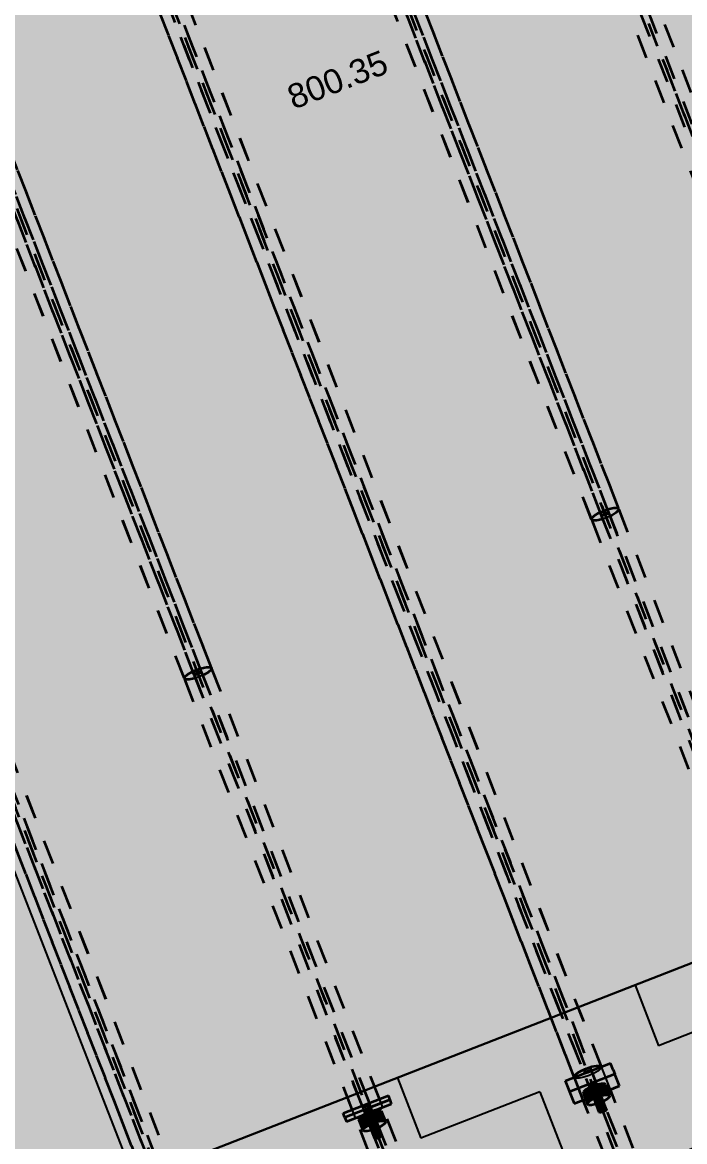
# Model space of a CAD drawing. Header units: metres. Extents: x 2688466 to 2688595, y 1221626 to 1221756.
# Drawn here: x 2688512.794 to 2688515.52, y 1221714.009 to 1221718.615 of the extents above; entities that cross this region are included whole.
import ezdxf

# ---------------------------------------------------------------- set-up
doc = ezdxf.new("R2010")
doc.units = ezdxf.units.M
doc.linetypes.add('AUSGEZOGEN', pattern=[0])
doc.linetypes.add('VERDECKT2_S2', pattern=[0.15, 0.1, -0.05])
for name, color, linetype, lineweight in [('Beton Ansicht', 7, 'AUSGEZOGEN', 35), ('Schnittbeschriftung', 7, 'AUSGEZOGEN', 50), ('Standard', 7, 'AUSGEZOGEN', 13)]:
    doc.layers.add(name, color=color, linetype=linetype, lineweight=lineweight)
doc.styles.add('ARIAL', font='arial.ttf')

msp = doc.modelspace()

# ---------------------------------------------------------------- hatches: boundary and pattern name
at = {"layer": 'Beton Ansicht', "linetype": 'AUSGEZOGEN', "lineweight": 35, "transparency": 33554687}
for points in [[(2688515.1788, 1221716.5871), (2688515.1782, 1221716.5852), (2688515.8689, 1221714.8118), (2688515.8701, 1221714.8122)], [(2688515.1815, 1221716.5896), (2688515.1788, 1221716.5871), (2688515.8701, 1221714.8122), (2688515.8733, 1221714.8135)], [(2688515.1861, 1221716.5924), (2688515.1815, 1221716.5896), (2688515.8733, 1221714.8135), (2688515.8781, 1221714.8153)], [(2688515.1917, 1221716.5949), (2688515.1861, 1221716.5924), (2688515.8781, 1221714.8153), (2688515.8838, 1221714.8176)], [(2688515.1975, 1221716.5968), (2688515.1917, 1221716.5949), (2688515.8838, 1221714.8176), (2688515.8895, 1221714.8198)], [(2688515.2026, 1221716.5979), (2688515.1975, 1221716.5968), (2688515.8895, 1221714.8198), (2688515.8944, 1221714.8217)], [(2688515.2064, 1221716.5979), (2688515.2026, 1221716.5979), (2688515.8944, 1221714.8217), (2688515.8976, 1221714.8229)], [(2688515.2081, 1221716.5968), (2688515.2064, 1221716.5979), (2688515.8976, 1221714.8229), (2688515.8988, 1221714.8234)], [(2688513.5021, 1221715.9325), (2688513.5015, 1221715.9306), (2688514.1922, 1221714.1571), (2688514.1933, 1221714.1576)], [(2688513.5048, 1221715.935), (2688513.5021, 1221715.9325), (2688514.1933, 1221714.1576), (2688514.1966, 1221714.1588)], [(2688513.5093, 1221715.9377), (2688513.5048, 1221715.935), (2688514.1966, 1221714.1588), (2688514.2014, 1221714.1607)], [(2688513.5149, 1221715.9402), (2688513.5093, 1221715.9377), (2688514.2014, 1221714.1607), (2688514.2071, 1221714.1629)], [(2688513.5207, 1221715.9422), (2688513.5149, 1221715.9402), (2688514.2071, 1221714.1629), (2688514.2128, 1221714.1651)], [(2688513.5259, 1221715.9432), (2688513.5207, 1221715.9422), (2688514.2128, 1221714.1651), (2688514.2176, 1221714.167)], [(2688513.5296, 1221715.9432), (2688513.5259, 1221715.9432), (2688514.2176, 1221714.167), (2688514.2209, 1221714.1683)], [(2688513.5313, 1221715.9422), (2688513.5296, 1221715.9432), (2688514.2209, 1221714.1683), (2688514.222, 1221714.1687)], [(2688514.2035, 1221714.1314), (2688514.2026, 1221714.1304), (2688514.2052, 1221714.1237), (2688514.2063, 1221714.1242)], [(2688514.2066, 1221714.1331), (2688514.2035, 1221714.1314), (2688514.2063, 1221714.1242), (2688514.2095, 1221714.1256)], [(2688514.2113, 1221714.1352), (2688514.2066, 1221714.1331), (2688514.2095, 1221714.1256), (2688514.2142, 1221714.1278)], [(2688514.217, 1221714.1376), (2688514.2113, 1221714.1352), (2688514.2142, 1221714.1278), (2688514.2198, 1221714.1303)], [(2688514.2227, 1221714.1397), (2688514.217, 1221714.1376), (2688514.2198, 1221714.1303), (2688514.2256, 1221714.1322)], [(2688514.2277, 1221714.1413), (2688514.2227, 1221714.1397), (2688514.2256, 1221714.1322), (2688514.2306, 1221714.1339)], [(2688514.2311, 1221714.1421), (2688514.2277, 1221714.1413), (2688514.2306, 1221714.1339), (2688514.2339, 1221714.1349)], [(2688514.2324, 1221714.142), (2688514.2311, 1221714.1421), (2688514.2339, 1221714.1349), (2688514.235, 1221714.1353)], [(2688514.2447, 1221714.0224), (2688514.2452, 1221714.0243), (2688514.2277, 1221714.0693), (2688514.2271, 1221714.0674)], [(2688514.2452, 1221714.0243), (2688514.248, 1221714.0268), (2688514.2304, 1221714.0719), (2688514.2277, 1221714.0693)], [(2688514.248, 1221714.0268), (2688514.2525, 1221714.0296), (2688514.2349, 1221714.0746), (2688514.2304, 1221714.0719)], [(2688514.2525, 1221714.0296), (2688514.2581, 1221714.0321), (2688514.2405, 1221714.0771), (2688514.2349, 1221714.0746)], [(2688514.2581, 1221714.0321), (2688514.2639, 1221714.034), (2688514.2464, 1221714.079), (2688514.2405, 1221714.0771)], [(2688514.2639, 1221714.034), (2688514.269, 1221714.0351), (2688514.2515, 1221714.0801), (2688514.2464, 1221714.079)], [(2688514.269, 1221714.0351), (2688514.2728, 1221714.0351), (2688514.2552, 1221714.0801), (2688514.2515, 1221714.0801)], [(2688514.2728, 1221714.0351), (2688514.2745, 1221714.034), (2688514.2569, 1221714.079), (2688514.2552, 1221714.0801)]]:
    msp.add_hatch(color=5, dxfattribs=at).paths.add_polyline_path(points)
at = {"layer": 'Beton Ansicht', "linetype": 'AUSGEZOGEN', "lineweight": 13, "true_color": 0xd2d2a5, "transparency": 33554687}
for points in [[(2688515.2254, 1221714.3043), (2688515.2145, 1221714.3322), (2688515.0281, 1221714.2596), (2688515.039, 1221714.2317)], [(2688515.039, 1221714.2317), (2688515.046, 1221714.2137), (2688515.2324, 1221714.2863), (2688515.2254, 1221714.3043)], [(2688515.046, 1221714.2137), (2688515.0648, 1221714.1655), (2688515.1114, 1221714.1836), (2688515.102, 1221714.2078), (2688515.1037, 1221714.2138), (2688515.1123, 1221714.2216), (2688515.1264, 1221714.2301), (2688515.1439, 1221714.238), (2688515.1621, 1221714.244), (2688515.1782, 1221714.2473), (2688515.1898, 1221714.2473), (2688515.1952, 1221714.2441), (2688515.2046, 1221714.2199), (2688515.2512, 1221714.2381), (2688515.2324, 1221714.2863)]]:
    msp.add_hatch(color=9, dxfattribs=at).paths.add_polyline_path(points)
at = {"layer": 'Beton Ansicht', "linetype": 'AUSGEZOGEN', "lineweight": 13, "transparency": 33554687}
for points in [[(2688515.107, 1221714.292), (2688515.1064, 1221714.2901), (2688515.1076, 1221714.2905)], [(2688515.1097, 1221714.2945), (2688515.107, 1221714.292), (2688515.1076, 1221714.2905), (2688515.1108, 1221714.2918)], [(2688515.1142, 1221714.2972), (2688515.1097, 1221714.2945), (2688515.1108, 1221714.2918), (2688515.1156, 1221714.2937)], [(2688515.1198, 1221714.2997), (2688515.1142, 1221714.2972), (2688515.1156, 1221714.2937), (2688515.1213, 1221714.2959)], [(2688515.1256, 1221714.3017), (2688515.1198, 1221714.2997), (2688515.1213, 1221714.2959), (2688515.127, 1221714.2981)], [(2688515.1308, 1221714.3027), (2688515.1256, 1221714.3017), (2688515.127, 1221714.2981), (2688515.1319, 1221714.3)], [(2688515.1345, 1221714.3027), (2688515.1308, 1221714.3027), (2688515.1319, 1221714.3), (2688515.1351, 1221714.3012)], [(2688515.1362, 1221714.3017), (2688515.1345, 1221714.3027), (2688515.1351, 1221714.3012)], [(2688515.1213, 1221714.1688), (2688515.1298, 1221714.1766), (2688515.1123, 1221714.2216), (2688515.1037, 1221714.2138)], [(2688515.1298, 1221714.1766), (2688515.1439, 1221714.1851), (2688515.1264, 1221714.2301), (2688515.1123, 1221714.2216)], [(2688515.1439, 1221714.1851), (2688515.1614, 1221714.193), (2688515.1439, 1221714.238), (2688515.1264, 1221714.2301)], [(2688515.1614, 1221714.193), (2688515.1796, 1221714.199), (2688515.1621, 1221714.244), (2688515.1439, 1221714.238)], [(2688515.1796, 1221714.199), (2688515.1957, 1221714.2023), (2688515.1782, 1221714.2473), (2688515.1621, 1221714.244)], [(2688515.1957, 1221714.2023), (2688515.2074, 1221714.2023), (2688515.1898, 1221714.2473), (2688515.1782, 1221714.2473)], [(2688515.2074, 1221714.2023), (2688515.2127, 1221714.1991), (2688515.1952, 1221714.2441), (2688515.1898, 1221714.2473)], [(2688515.1195, 1221714.1628), (2688515.1213, 1221714.1688), (2688515.1037, 1221714.2138), (2688515.102, 1221714.2078)], [(2688515.1883, 1221714.1767), (2688515.2024, 1221714.1852), (2688515.2109, 1221714.1931), (2688515.2127, 1221714.1991), (2688515.2074, 1221714.2023), (2688515.1957, 1221714.2023), (2688515.1796, 1221714.199), (2688515.1614, 1221714.193), (2688515.1439, 1221714.1851), (2688515.1298, 1221714.1766), (2688515.1213, 1221714.1688), (2688515.1195, 1221714.1628), (2688515.1249, 1221714.1595), (2688515.1365, 1221714.1596), (2688515.1526, 1221714.1628), (2688515.1556, 1221714.1638), (2688515.1512, 1221714.1751), (2688515.1518, 1221714.177), (2688515.1545, 1221714.1795), (2688515.159, 1221714.1823), (2688515.1646, 1221714.1848), (2688515.1704, 1221714.1867), (2688515.1756, 1221714.1877), (2688515.1793, 1221714.1877), (2688515.181, 1221714.1867), (2688515.1854, 1221714.1754)], [(2688515.1687, 1221714.1301), (2688515.1693, 1221714.132), (2688515.1518, 1221714.177), (2688515.1512, 1221714.1751)], [(2688515.1693, 1221714.132), (2688515.172, 1221714.1345), (2688515.1545, 1221714.1795), (2688515.1518, 1221714.177)], [(2688515.172, 1221714.1345), (2688515.1765, 1221714.1372), (2688515.159, 1221714.1823), (2688515.1545, 1221714.1795)], [(2688515.1765, 1221714.1372), (2688515.1821, 1221714.1398), (2688515.1646, 1221714.1848), (2688515.159, 1221714.1823)], [(2688515.1821, 1221714.1398), (2688515.188, 1221714.1417), (2688515.1704, 1221714.1867), (2688515.1646, 1221714.1848)], [(2688515.188, 1221714.1417), (2688515.1931, 1221714.1427), (2688515.1756, 1221714.1877), (2688515.1704, 1221714.1867)], [(2688515.1931, 1221714.1427), (2688515.1968, 1221714.1427), (2688515.1793, 1221714.1877), (2688515.1756, 1221714.1877)], [(2688515.1968, 1221714.1427), (2688515.1985, 1221714.1417), (2688515.181, 1221714.1867), (2688515.1793, 1221714.1877)], [(2688514.2199, 1221714.0774), (2688514.2373, 1221714.0853), (2688514.2198, 1221714.1303), (2688514.2023, 1221714.1224)], [(2688514.2373, 1221714.0853), (2688514.2555, 1221714.0913), (2688514.238, 1221714.1363), (2688514.2198, 1221714.1303)], [(2688514.2555, 1221714.0913), (2688514.2717, 1221714.0946), (2688514.2541, 1221714.1396), (2688514.238, 1221714.1363)], [(2688514.2717, 1221714.0946), (2688514.2833, 1221714.0946), (2688514.2658, 1221714.1396), (2688514.2541, 1221714.1396)], [(2688514.2833, 1221714.0946), (2688514.2886, 1221714.0914), (2688514.2711, 1221714.1364), (2688514.2658, 1221714.1396)], [(2688515.1952, 1221714.1373), (2688515.198, 1221714.1398), (2688515.1985, 1221714.1417), (2688515.1968, 1221714.1427), (2688515.1931, 1221714.1427), (2688515.188, 1221714.1417), (2688515.1821, 1221714.1398), (2688515.1765, 1221714.1372), (2688515.172, 1221714.1345), (2688515.1693, 1221714.132), (2688515.1687, 1221714.1301), (2688515.1704, 1221714.1291), (2688515.1742, 1221714.1291), (2688515.1793, 1221714.1301), (2688515.1851, 1221714.132), (2688515.1907, 1221714.1346)], [(2688514.1954, 1221714.0551), (2688514.1972, 1221714.0611), (2688514.1797, 1221714.1061), (2688514.1779, 1221714.1001)], [(2688514.1972, 1221714.0611), (2688514.2058, 1221714.0689), (2688514.1882, 1221714.1139), (2688514.1797, 1221714.1061)], [(2688514.2058, 1221714.0689), (2688514.2199, 1221714.0774), (2688514.2023, 1221714.1224), (2688514.1882, 1221714.1139)], [(2688514.2642, 1221714.069), (2688514.2783, 1221714.0775), (2688514.2869, 1221714.0854), (2688514.2886, 1221714.0914), (2688514.2833, 1221714.0946), (2688514.2717, 1221714.0946), (2688514.2555, 1221714.0913), (2688514.2373, 1221714.0853), (2688514.2199, 1221714.0774), (2688514.2058, 1221714.0689), (2688514.1972, 1221714.0611), (2688514.1954, 1221714.0551), (2688514.2008, 1221714.0518), (2688514.2124, 1221714.0519), (2688514.2285, 1221714.0551), (2688514.2315, 1221714.0561), (2688514.2271, 1221714.0674), (2688514.2277, 1221714.0693), (2688514.2304, 1221714.0719), (2688514.2349, 1221714.0746), (2688514.2405, 1221714.0771), (2688514.2464, 1221714.079), (2688514.2515, 1221714.0801), (2688514.2552, 1221714.0801), (2688514.2569, 1221714.079), (2688514.2613, 1221714.0677)], [(2688514.2712, 1221714.0296), (2688514.2739, 1221714.0321), (2688514.2745, 1221714.034), (2688514.2728, 1221714.0351), (2688514.269, 1221714.0351), (2688514.2639, 1221714.034), (2688514.2581, 1221714.0321), (2688514.2525, 1221714.0296), (2688514.248, 1221714.0268), (2688514.2452, 1221714.0243), (2688514.2447, 1221714.0224), (2688514.2464, 1221714.0214), (2688514.2501, 1221714.0214), (2688514.2552, 1221714.0224), (2688514.2611, 1221714.0244), (2688514.2667, 1221714.0269)]]:
    msp.add_hatch(color=5, dxfattribs=at).paths.add_polyline_path(points)
at = {"layer": 'Beton Ansicht', "linetype": 'AUSGEZOGEN', "lineweight": 13, "true_color": 0xb20000, "transparency": 33554687}
for points in [[(2688514.3075, 1221714.1806), (2688514.3003, 1221714.1992), (2688514.1139, 1221714.1266), (2688514.1212, 1221714.1081)], [(2688514.3138, 1221714.1644), (2688514.3075, 1221714.1806), (2688514.1212, 1221714.1081), (2688514.1275, 1221714.0918), (2688514.1955, 1221714.1183), (2688514.2023, 1221714.1224), (2688514.2052, 1221714.1237), (2688514.2026, 1221714.1304), (2688514.2035, 1221714.1314), (2688514.2066, 1221714.1331), (2688514.2113, 1221714.1352), (2688514.217, 1221714.1376), (2688514.2227, 1221714.1397), (2688514.2277, 1221714.1413), (2688514.2311, 1221714.1421), (2688514.2324, 1221714.142), (2688514.235, 1221714.1353), (2688514.238, 1221714.1363), (2688514.2458, 1221714.1379)]]:
    msp.add_hatch(color=14, dxfattribs=at).paths.add_polyline_path(points)
at = {"layer": 'Standard', "linetype": 'AUSGEZOGEN', "lineweight": 13, "transparency": 33554559}
h = msp.add_hatch(color=7, dxfattribs=at)
h.set_gradient(color1=(199, 199, 199), color2=(199, 199, 199), one_color=1)
h.paths.add_polyline_path([(2688524.0481, 1221722.5136), (2688523.0204, 1221725.1523), (2688510.7203, 1221720.3619), (2688513.256, 1221713.851), (2688516.9486, 1221715.2891), (2688517.1695, 1221714.7219), (2688524.6588, 1221717.6386), (2688522.9298, 1221722.0782)], flags=0)
h = msp.add_hatch(color=7, dxfattribs=at)
h.set_gradient(color1=(199, 199, 199), color2=(199, 199, 199), one_color=1)
h.paths.add_polyline_path([(2688509.5044, 1221713.5639), (2688510.1008, 1221713.7961), (2688509.9218, 1221714.2559), (2688512.0836, 1221715.0978), (2688512.6582, 1221713.6225), (2688513.2546, 1221713.8547), (2688510.7203, 1221720.3619), (2688507.3657, 1221719.0555)], flags=0)
h = msp.add_hatch(color=7, dxfattribs=at)
h.set_gradient(color1=(140, 255, 140), color2=(140, 255, 140), one_color=1)
h.paths.add_polyline_path([(2688513.256, 1221713.851), (2688513.2546, 1221713.8547), (2688512.6582, 1221713.6225), (2688512.6691, 1221713.5945), (2688511.0167, 1221712.951), (2688510.626, 1221712.0619), (2688516.5431, 1221714.3663), (2688516.9486, 1221715.2891)], flags=0)
at = {"layer": 'Standard', "linetype": 'AUSGEZOGEN', "lineweight": 25, "transparency": 33554687}
h = msp.add_hatch(dxfattribs=at)
h.set_pattern_fill('MUSTER', scale=0.525, angle=201.28, style=0, pattern_type=2)
h.set_pattern_definition([(201.28, (2688527.44666, 1221729.7955), (-0.298668, -0.679741), [0.525, -0.525]), (291.28, (2688527.44666, 1221729.7955), (0.679741, -0.298668), [0.525, -0.525])])
h.paths.add_polyline_path([(2688510.626, 1221712.0619), (2688516.5431, 1221714.3663), (2688516.9486, 1221715.2891), (2688513.256, 1221713.851), (2688513.2546, 1221713.8547), (2688512.6582, 1221713.6225), (2688512.6691, 1221713.5945), (2688511.0167, 1221712.951)], flags=0)

# ---------------------------------------------------------------- linework, layer by layer
at = {"layer": 'Beton Ansicht', "linetype": 'VERDECKT2_S2', "lineweight": 35, "transparency": 33554687}
for p, q in [((2688516.8279, 1221714.8297), (2688513.9788, 1221722.1453)), ((2688516.8604, 1221714.7905), (2688513.9881, 1221722.1656)), ((2688516.8578, 1221714.8414), (2688514.0087, 1221722.1569)), ((2688516.854, 1221714.9723), (2688514.0497, 1221722.1729)), ((2688516.7422, 1221714.9287), (2688513.9378, 1221722.1293)), ((2688515.9363, 1221714.6829), (2688513.0843, 1221722.0059)), ((2688515.2491, 1221716.6128), (2688513.1458, 1221722.0132)), ((2688515.1372, 1221716.5692), (2688513.034, 1221721.9697)), ((2688515.1782, 1221716.5852), (2688513.075, 1221721.9857)), ((2688515.2081, 1221716.5968), (2688513.1048, 1221721.9973)), ((2688515.1836, 1221714.1359), (2688512.3114, 1221721.5109)), ((2688515.181, 1221714.1867), (2688512.3319, 1221721.5023)), ((2688515.1772, 1221714.3177), (2688512.3729, 1221721.5183)), ((2688515.0654, 1221714.2741), (2688512.2611, 1221721.4747)), ((2688515.1512, 1221714.1751), (2688512.3021, 1221721.4907)), ((2688513.5723, 1221715.9582), (2688511.4691, 1221721.3586)), ((2688513.4605, 1221715.9146), (2688511.3573, 1221721.3151)), ((2688513.5015, 1221715.9306), (2688511.3983, 1221721.331)), ((2688514.2596, 1221714.0282), (2688511.4075, 1221721.3513)), ((2688513.5313, 1221715.9422), (2688511.4281, 1221721.3426)), ((2688513.5069, 1221713.4813), (2688510.6346, 1221720.8563)), ((2688513.5005, 1221713.663), (2688510.6962, 1221720.8636)), ((2688513.3887, 1221713.6195), (2688510.5844, 1221720.8201)), ((2688513.4297, 1221713.6354), (2688510.6254, 1221720.836)), ((2688513.5043, 1221713.5321), (2688510.6552, 1221720.8476)), ((2688516.0875, 1221714.2956), (2688513.7467, 1221720.306)), ((2688516.0103, 1221714.4497), (2688513.907, 1221719.8502)), ((2688516.0401, 1221714.4613), (2688513.9368, 1221719.8618)), ((2688515.94, 1221714.8394), (2688513.9778, 1221719.8777)), ((2688515.3146, 1221713.8006), (2688512.9737, 1221719.811)), ((2688515.1377, 1221716.569), (2688513.866, 1221719.8342)), ((2688514.4107, 1221713.6409), (2688512.0699, 1221719.6514)), ((2688515.1775, 1221714.3178), (2688513.2049, 1221719.3828)), ((2688515.1023, 1221714.1801), (2688513.0931, 1221719.3392)), ((2688515.2373, 1221713.9547), (2688513.1341, 1221719.3552)), ((2688515.3119, 1221713.8514), (2688513.1639, 1221719.3668)), ((2688514.3335, 1221713.7951), (2688512.2303, 1221719.1955)), ((2688514.3633, 1221713.8067), (2688512.2601, 1221719.2071)), ((2688514.2633, 1221714.1848), (2688512.3011, 1221719.2231)), ((2688513.6378, 1221713.1459), (2688511.297, 1221719.1564)), ((2688513.4609, 1221715.9144), (2688512.1893, 1221719.1796)), ((2688513.6054, 1221713.1851), (2688511.4574, 1221718.7005)), ((2688513.6352, 1221713.1967), (2688511.4872, 1221718.7121)), ((2688513.5008, 1221713.6631), (2688511.5282, 1221718.7281)), ((2688513.4256, 1221713.5255), (2688511.4164, 1221718.6846)), ((2688517.7715, 1221712.4518), (2688515.4307, 1221718.4622)), ((2688515.8282, 1221714.7959), (2688515.1377, 1221716.569)), ((2688515.8689, 1221714.8118), (2688515.1782, 1221716.5852)), ((2688515.8988, 1221714.8234), (2688515.2081, 1221716.5968)), ((2688514.1922, 1221714.1571), (2688513.5015, 1221715.9306)), ((2688514.222, 1221714.1687), (2688513.5313, 1221715.9422)), ((2688514.1515, 1221714.1413), (2688513.4609, 1221715.9144)), ((2688515.3082, 1221713.9823), (2688515.2142, 1221714.2237)), ((2688515.1963, 1221713.9388), (2688515.1023, 1221714.1801)), ((2688514.4043, 1221713.8227), (2688514.2769, 1221714.15)), ((2688515.3589, 1221713.6859), (2688515.1836, 1221714.1359)), ((2688514.2925, 1221713.7791), (2688514.165, 1221714.1064)), ((2688514.4348, 1221713.5782), (2688514.2596, 1221714.0282))]:
    msp.add_line(p, q, dxfattribs=at)
at = {"layer": 'Beton Ansicht', "linetype": 'AUSGEZOGEN', "lineweight": 35, "transparency": 33554687}
for p, q in [((2688515.2093, 1221716.6127), (2688515.2287, 1221716.6167)), ((2688515.2287, 1221716.6167), (2688515.2427, 1221716.6167)), ((2688515.2427, 1221716.6167), (2688515.2491, 1221716.6128)), ((2688515.1372, 1221716.5692), (2688515.1393, 1221716.5764)), ((2688515.1437, 1221716.5654), (2688515.1372, 1221716.5692)), ((2688515.1393, 1221716.5764), (2688515.1496, 1221716.5859)), ((2688515.1496, 1221716.5859), (2688515.1666, 1221716.5961)), ((2688515.177, 1221716.5693), (2688515.1576, 1221716.5654)), ((2688515.1666, 1221716.5961), (2688515.1875, 1221716.6055)), ((2688515.1836, 1221716.5715), (2688515.177, 1221716.5693)), ((2688515.1782, 1221716.5852), (2688515.1788, 1221716.5871)), ((2688515.1788, 1221716.5871), (2688515.1815, 1221716.5896)), ((2688515.1815, 1221716.5896), (2688515.1861, 1221716.5924)), ((2688515.1861, 1221716.5924), (2688515.1917, 1221716.5949)), ((2688515.1875, 1221716.6055), (2688515.2093, 1221716.6127)), ((2688515.1917, 1221716.5949), (2688515.1975, 1221716.5968)), ((2688515.1975, 1221716.5968), (2688515.2026, 1221716.5979)), ((2688515.2026, 1221716.5979), (2688515.2064, 1221716.5979)), ((2688515.2064, 1221716.5979), (2688515.2081, 1221716.5968)), ((2688515.2198, 1221716.586), (2688515.2134, 1221716.5831)), ((2688515.2367, 1221716.5962), (2688515.2198, 1221716.586)), ((2688515.247, 1221716.6056), (2688515.2367, 1221716.5962)), ((2688515.2491, 1221716.6128), (2688515.247, 1221716.6056)), ((2688515.1576, 1221716.5654), (2688515.1437, 1221716.5654)), ((2688513.4626, 1221715.9218), (2688513.4729, 1221715.9312)), ((2688513.4729, 1221715.9312), (2688513.4898, 1221715.9414)), ((2688513.4898, 1221715.9414), (2688513.5108, 1221715.9509)), ((2688513.5015, 1221715.9306), (2688513.5021, 1221715.9325)), ((2688513.5021, 1221715.9325), (2688513.5048, 1221715.935)), ((2688513.5048, 1221715.935), (2688513.5093, 1221715.9377)), ((2688513.5093, 1221715.9377), (2688513.5149, 1221715.9402)), ((2688513.5108, 1221715.9509), (2688513.5326, 1221715.9581)), ((2688513.5149, 1221715.9402), (2688513.5207, 1221715.9422)), ((2688513.5207, 1221715.9422), (2688513.5259, 1221715.9432)), ((2688513.5259, 1221715.9432), (2688513.5296, 1221715.9432)), ((2688513.5296, 1221715.9432), (2688513.5313, 1221715.9422)), ((2688513.5326, 1221715.9581), (2688513.552, 1221715.962)), ((2688513.543, 1221715.9313), (2688513.5367, 1221715.9285)), ((2688513.5599, 1221715.9415), (2688513.543, 1221715.9313)), ((2688513.552, 1221715.962), (2688513.5659, 1221715.962)), ((2688513.5702, 1221715.951), (2688513.5599, 1221715.9415)), ((2688513.5659, 1221715.962), (2688513.5723, 1221715.9582)), ((2688513.5723, 1221715.9582), (2688513.5702, 1221715.951)), ((2688513.4605, 1221715.9146), (2688513.4626, 1221715.9218)), ((2688513.4669, 1221715.9107), (2688513.4605, 1221715.9146)), ((2688513.4809, 1221715.9108), (2688513.4669, 1221715.9107)), ((2688513.5002, 1221715.9147), (2688513.4809, 1221715.9108)), ((2688513.5068, 1221715.9169), (2688513.5002, 1221715.9147)), ((2688515.0281, 1221714.2596), (2688515.2145, 1221714.3322)), ((2688515.1157, 1221714.3103), (2688515.1375, 1221714.3176)), ((2688515.1375, 1221714.3176), (2688515.1569, 1221714.3215)), ((2688515.1569, 1221714.3215), (2688515.1708, 1221714.3215)), ((2688515.1708, 1221714.3215), (2688515.1772, 1221714.3177)), ((2688515.2254, 1221714.3043), (2688515.2145, 1221714.3322)), ((2688515.2324, 1221714.2863), (2688515.046, 1221714.2137)), ((2688515.0654, 1221714.2741), (2688515.0675, 1221714.2813)), ((2688515.0675, 1221714.2813), (2688515.0778, 1221714.2907)), ((2688515.0778, 1221714.2907), (2688515.0947, 1221714.3009)), ((2688515.0947, 1221714.3009), (2688515.1157, 1221714.3103)), ((2688515.1064, 1221714.2901), (2688515.107, 1221714.292)), ((2688515.107, 1221714.292), (2688515.1097, 1221714.2945)), ((2688515.1097, 1221714.2945), (2688515.1142, 1221714.2972)), ((2688515.1142, 1221714.2972), (2688515.1198, 1221714.2997)), ((2688515.1198, 1221714.2997), (2688515.1256, 1221714.3017)), ((2688515.1256, 1221714.3017), (2688515.1308, 1221714.3027)), ((2688515.1308, 1221714.3027), (2688515.1345, 1221714.3027)), ((2688515.1345, 1221714.3027), (2688515.1362, 1221714.3017)), ((2688515.2254, 1221714.3043), (2688515.2324, 1221714.2863)), ((2688515.2512, 1221714.2381), (2688515.2324, 1221714.2863)), ((2688515.0281, 1221714.2596), (2688515.039, 1221714.2317)), ((2688515.039, 1221714.2317), (2688515.046, 1221714.2137)), ((2688515.1123, 1221714.2216), (2688515.1037, 1221714.2138)), ((2688515.1264, 1221714.2301), (2688515.1123, 1221714.2216)), ((2688515.1439, 1221714.238), (2688515.1264, 1221714.2301)), ((2688515.1621, 1221714.244), (2688515.1439, 1221714.238)), ((2688515.1782, 1221714.2473), (2688515.1621, 1221714.244)), ((2688515.1898, 1221714.2473), (2688515.1782, 1221714.2473)), ((2688515.1952, 1221714.2441), (2688515.1898, 1221714.2473)), ((2688515.1952, 1221714.2441), (2688515.2127, 1221714.1991)), ((2688515.2046, 1221714.2199), (2688515.2512, 1221714.2381)), ((2688514.1139, 1221714.1266), (2688514.3003, 1221714.1992)), ((2688514.3075, 1221714.1806), (2688514.1212, 1221714.1081)), ((2688514.3075, 1221714.1806), (2688514.3003, 1221714.1992)), ((2688514.3138, 1221714.1644), (2688514.3075, 1221714.1806)), ((2688515.046, 1221714.2137), (2688515.0648, 1221714.1655)), ((2688515.0648, 1221714.1655), (2688515.1114, 1221714.1836)), ((2688515.1037, 1221714.2138), (2688515.102, 1221714.2078)), ((2688515.102, 1221714.2078), (2688515.1195, 1221714.1628)), ((2688515.1213, 1221714.1688), (2688515.1298, 1221714.1766)), ((2688515.1298, 1221714.1766), (2688515.1439, 1221714.1851)), ((2688515.1439, 1221714.1851), (2688515.1614, 1221714.193)), ((2688515.1518, 1221714.177), (2688515.1512, 1221714.1751)), ((2688515.1687, 1221714.1301), (2688515.1512, 1221714.1751)), ((2688515.1545, 1221714.1795), (2688515.1518, 1221714.177)), ((2688515.159, 1221714.1823), (2688515.1545, 1221714.1795)), ((2688515.1646, 1221714.1848), (2688515.159, 1221714.1823)), ((2688515.1614, 1221714.193), (2688515.1796, 1221714.199)), ((2688515.1704, 1221714.1867), (2688515.1646, 1221714.1848)), ((2688515.1756, 1221714.1877), (2688515.1704, 1221714.1867)), ((2688515.1793, 1221714.1877), (2688515.1756, 1221714.1877)), ((2688515.181, 1221714.1867), (2688515.1793, 1221714.1877)), ((2688515.1796, 1221714.199), (2688515.1957, 1221714.2023)), ((2688515.1985, 1221714.1417), (2688515.181, 1221714.1867)), ((2688515.1883, 1221714.1767), (2688515.1854, 1221714.1754)), ((2688515.2024, 1221714.1852), (2688515.1883, 1221714.1767)), ((2688515.1957, 1221714.2023), (2688515.2074, 1221714.2023)), ((2688515.2109, 1221714.1931), (2688515.2024, 1221714.1852)), ((2688515.2074, 1221714.2023), (2688515.2127, 1221714.1991)), ((2688515.2127, 1221714.1991), (2688515.2109, 1221714.1931)), ((2688514.2198, 1221714.1303), (2688514.2023, 1221714.1224)), ((2688514.2035, 1221714.1314), (2688514.2026, 1221714.1304)), ((2688514.2066, 1221714.1331), (2688514.2035, 1221714.1314)), ((2688514.2113, 1221714.1352), (2688514.2066, 1221714.1331)), ((2688514.217, 1221714.1376), (2688514.2113, 1221714.1352)), ((2688514.2227, 1221714.1397), (2688514.217, 1221714.1376)), ((2688514.238, 1221714.1363), (2688514.2198, 1221714.1303)), ((2688514.2277, 1221714.1413), (2688514.2227, 1221714.1397)), ((2688514.2311, 1221714.1421), (2688514.2277, 1221714.1413)), ((2688514.2324, 1221714.142), (2688514.2311, 1221714.1421)), ((2688514.2541, 1221714.1396), (2688514.238, 1221714.1363)), ((2688514.2458, 1221714.1379), (2688514.3138, 1221714.1644)), ((2688514.2658, 1221714.1396), (2688514.2541, 1221714.1396)), ((2688514.2711, 1221714.1364), (2688514.2658, 1221714.1396)), ((2688514.2711, 1221714.1364), (2688514.2886, 1221714.0914)), ((2688515.1195, 1221714.1628), (2688515.1213, 1221714.1688)), ((2688515.1249, 1221714.1595), (2688515.1195, 1221714.1628)), ((2688515.1365, 1221714.1596), (2688515.1249, 1221714.1595)), ((2688515.1526, 1221714.1628), (2688515.1365, 1221714.1596)), ((2688515.1556, 1221714.1638), (2688515.1526, 1221714.1628)), ((2688515.1687, 1221714.1301), (2688515.1693, 1221714.132)), ((2688515.1704, 1221714.1291), (2688515.1687, 1221714.1301)), ((2688515.1693, 1221714.132), (2688515.172, 1221714.1345)), ((2688515.1742, 1221714.1291), (2688515.1704, 1221714.1291)), ((2688515.172, 1221714.1345), (2688515.1765, 1221714.1372)), ((2688515.1793, 1221714.1301), (2688515.1742, 1221714.1291)), ((2688515.1765, 1221714.1372), (2688515.1821, 1221714.1398)), ((2688515.1851, 1221714.132), (2688515.1793, 1221714.1301)), ((2688515.1821, 1221714.1398), (2688515.188, 1221714.1417)), ((2688515.1907, 1221714.1346), (2688515.1851, 1221714.132)), ((2688515.188, 1221714.1417), (2688515.1931, 1221714.1427)), ((2688515.1952, 1221714.1373), (2688515.1907, 1221714.1346)), ((2688515.1931, 1221714.1427), (2688515.1968, 1221714.1427)), ((2688515.198, 1221714.1398), (2688515.1952, 1221714.1373)), ((2688515.1968, 1221714.1427), (2688515.1985, 1221714.1417)), ((2688515.1985, 1221714.1417), (2688515.198, 1221714.1398)), ((2688514.1212, 1221714.1081), (2688514.1139, 1221714.1266)), ((2688514.1212, 1221714.1081), (2688514.1275, 1221714.0918)), ((2688514.1275, 1221714.0918), (2688514.1955, 1221714.1183)), ((2688514.1797, 1221714.1061), (2688514.1779, 1221714.1001)), ((2688514.1779, 1221714.1001), (2688514.1954, 1221714.0551)), ((2688514.1882, 1221714.1139), (2688514.1797, 1221714.1061)), ((2688514.2023, 1221714.1224), (2688514.1882, 1221714.1139)), ((2688514.2199, 1221714.0774), (2688514.2373, 1221714.0853)), ((2688514.2373, 1221714.0853), (2688514.2555, 1221714.0913)), ((2688514.2555, 1221714.0913), (2688514.2717, 1221714.0946)), ((2688514.2717, 1221714.0946), (2688514.2833, 1221714.0946)), ((2688514.2869, 1221714.0854), (2688514.2783, 1221714.0775)), ((2688514.2833, 1221714.0946), (2688514.2886, 1221714.0914)), ((2688514.2886, 1221714.0914), (2688514.2869, 1221714.0854)), ((2688514.1954, 1221714.0551), (2688514.1972, 1221714.0611)), ((2688514.2008, 1221714.0518), (2688514.1954, 1221714.0551)), ((2688514.1972, 1221714.0611), (2688514.2058, 1221714.0689)), ((2688514.2124, 1221714.0519), (2688514.2008, 1221714.0518)), ((2688514.2058, 1221714.0689), (2688514.2199, 1221714.0774)), ((2688514.2285, 1221714.0551), (2688514.2124, 1221714.0519)), ((2688514.2277, 1221714.0693), (2688514.2271, 1221714.0674)), ((2688514.2447, 1221714.0224), (2688514.2271, 1221714.0674)), ((2688514.2304, 1221714.0719), (2688514.2277, 1221714.0693)), ((2688514.2315, 1221714.0561), (2688514.2285, 1221714.0551)), ((2688514.2349, 1221714.0746), (2688514.2304, 1221714.0719)), ((2688514.2405, 1221714.0771), (2688514.2349, 1221714.0746)), ((2688514.2464, 1221714.079), (2688514.2405, 1221714.0771)), ((2688514.2515, 1221714.0801), (2688514.2464, 1221714.079)), ((2688514.2552, 1221714.0801), (2688514.2515, 1221714.0801)), ((2688514.2569, 1221714.079), (2688514.2552, 1221714.0801)), ((2688514.2745, 1221714.034), (2688514.2569, 1221714.079)), ((2688514.2642, 1221714.069), (2688514.2613, 1221714.0677)), ((2688514.2639, 1221714.034), (2688514.269, 1221714.0351)), ((2688514.2783, 1221714.0775), (2688514.2642, 1221714.069)), ((2688514.269, 1221714.0351), (2688514.2728, 1221714.0351)), ((2688514.2728, 1221714.0351), (2688514.2745, 1221714.034)), ((2688514.2447, 1221714.0224), (2688514.2452, 1221714.0243)), ((2688514.2464, 1221714.0214), (2688514.2447, 1221714.0224)), ((2688514.2452, 1221714.0243), (2688514.248, 1221714.0268)), ((2688514.2501, 1221714.0214), (2688514.2464, 1221714.0214)), ((2688514.248, 1221714.0268), (2688514.2525, 1221714.0296)), ((2688514.2552, 1221714.0224), (2688514.2501, 1221714.0214)), ((2688514.2525, 1221714.0296), (2688514.2581, 1221714.0321)), ((2688514.2611, 1221714.0244), (2688514.2552, 1221714.0224)), ((2688514.2581, 1221714.0321), (2688514.2639, 1221714.034)), ((2688514.2667, 1221714.0269), (2688514.2611, 1221714.0244)), ((2688514.2712, 1221714.0296), (2688514.2667, 1221714.0269)), ((2688514.2739, 1221714.0321), (2688514.2712, 1221714.0296)), ((2688514.2745, 1221714.034), (2688514.2739, 1221714.0321))]:
    msp.add_line(p, q, dxfattribs=at)
at = {"layer": 'Beton Ansicht', "linetype": 'VERDECKT2_S2', "lineweight": 25, "transparency": 33554687}
for p, q in [((2688515.18, 1221716.5842), (2688515.1782, 1221716.5852)), ((2688515.1837, 1221716.5842), (2688515.18, 1221716.5842)), ((2688515.1988, 1221716.5766), (2688515.1836, 1221716.5715)), ((2688515.1888, 1221716.5852), (2688515.1837, 1221716.5842)), ((2688515.1947, 1221716.5872), (2688515.1888, 1221716.5852)), ((2688515.2002, 1221716.5897), (2688515.1947, 1221716.5872)), ((2688515.2134, 1221716.5831), (2688515.1988, 1221716.5766)), ((2688515.2048, 1221716.5924), (2688515.2002, 1221716.5897)), ((2688515.2075, 1221716.5949), (2688515.2048, 1221716.5924)), ((2688515.2081, 1221716.5968), (2688515.2075, 1221716.5949)), ((2688513.5032, 1221715.9295), (2688513.5015, 1221715.9306)), ((2688513.5069, 1221715.9295), (2688513.5032, 1221715.9295)), ((2688513.5121, 1221715.9306), (2688513.5069, 1221715.9295)), ((2688513.5179, 1221715.9325), (2688513.5121, 1221715.9306)), ((2688513.5235, 1221715.935), (2688513.5179, 1221715.9325)), ((2688513.5367, 1221715.9285), (2688513.5221, 1221715.9219)), ((2688513.528, 1221715.9378), (2688513.5235, 1221715.935)), ((2688513.5308, 1221715.9403), (2688513.528, 1221715.9378)), ((2688513.5313, 1221715.9422), (2688513.5308, 1221715.9403)), ((2688513.5221, 1221715.9219), (2688513.5068, 1221715.9169)), ((2688515.1772, 1221714.3177), (2688515.1751, 1221714.3105)), ((2688515.2142, 1221714.2237), (2688515.1775, 1221714.3178)), ((2688515.0718, 1221714.2702), (2688515.0654, 1221714.2741)), ((2688515.0858, 1221714.2703), (2688515.0718, 1221714.2702)), ((2688515.1051, 1221714.2742), (2688515.0858, 1221714.2703)), ((2688515.127, 1221714.2814), (2688515.1051, 1221714.2742)), ((2688515.1081, 1221714.289), (2688515.1064, 1221714.2901)), ((2688515.1119, 1221714.289), (2688515.1081, 1221714.289)), ((2688515.117, 1221714.2901), (2688515.1119, 1221714.289)), ((2688515.1228, 1221714.292), (2688515.117, 1221714.2901)), ((2688515.1284, 1221714.2945), (2688515.1228, 1221714.292)), ((2688515.1479, 1221714.2908), (2688515.127, 1221714.2814)), ((2688515.1329, 1221714.2973), (2688515.1284, 1221714.2945)), ((2688515.1357, 1221714.2998), (2688515.1329, 1221714.2973)), ((2688515.1362, 1221714.3017), (2688515.1357, 1221714.2998)), ((2688515.1648, 1221714.301), (2688515.1479, 1221714.2908)), ((2688515.1751, 1221714.3105), (2688515.1648, 1221714.301)), ((2688515.1114, 1221714.1836), (2688515.2046, 1221714.2199)), ((2688515.1272, 1221714.24), (2688515.1267, 1221714.2381)), ((2688515.1267, 1221714.2381), (2688515.1272, 1221714.24)), ((2688515.1267, 1221714.2381), (2688515.1284, 1221714.2371)), ((2688515.1284, 1221714.2371), (2688515.1267, 1221714.2381)), ((2688515.13, 1221714.2425), (2688515.1272, 1221714.24)), ((2688515.1272, 1221714.24), (2688515.13, 1221714.2425)), ((2688515.1284, 1221714.2371), (2688515.1321, 1221714.2371)), ((2688515.1321, 1221714.2371), (2688515.1284, 1221714.2371)), ((2688515.1345, 1221714.2453), (2688515.13, 1221714.2425)), ((2688515.13, 1221714.2425), (2688515.1345, 1221714.2453)), ((2688515.1321, 1221714.2371), (2688515.1373, 1221714.2381)), ((2688515.1373, 1221714.2381), (2688515.1321, 1221714.2371)), ((2688515.1337, 1221714.2201), (2688515.1342, 1221714.222)), ((2688515.1342, 1221714.222), (2688515.1337, 1221714.2201)), ((2688515.1354, 1221714.2191), (2688515.1337, 1221714.2201)), ((2688515.1337, 1221714.2201), (2688515.1354, 1221714.2191)), ((2688515.1342, 1221714.222), (2688515.137, 1221714.2245)), ((2688515.137, 1221714.2245), (2688515.1342, 1221714.222)), ((2688515.1401, 1221714.2478), (2688515.1345, 1221714.2453)), ((2688515.1345, 1221714.2453), (2688515.1401, 1221714.2478)), ((2688515.1391, 1221714.2191), (2688515.1354, 1221714.2191)), ((2688515.1354, 1221714.2191), (2688515.1391, 1221714.2191)), ((2688515.137, 1221714.2245), (2688515.1415, 1221714.2273)), ((2688515.1415, 1221714.2273), (2688515.137, 1221714.2245)), ((2688515.1373, 1221714.2381), (2688515.1431, 1221714.2401)), ((2688515.1431, 1221714.2401), (2688515.1373, 1221714.2381)), ((2688515.1443, 1221714.2201), (2688515.1391, 1221714.2191)), ((2688515.1391, 1221714.2191), (2688515.1443, 1221714.2201)), ((2688515.1459, 1221714.2497), (2688515.1401, 1221714.2478)), ((2688515.1401, 1221714.2478), (2688515.1459, 1221714.2497)), ((2688515.1415, 1221714.2273), (2688515.1471, 1221714.2298)), ((2688515.1471, 1221714.2298), (2688515.1415, 1221714.2273)), ((2688515.1431, 1221714.2401), (2688515.1487, 1221714.2426)), ((2688515.1487, 1221714.2426), (2688515.1431, 1221714.2401)), ((2688515.1501, 1221714.2221), (2688515.1443, 1221714.2201)), ((2688515.1443, 1221714.2201), (2688515.1501, 1221714.2221)), ((2688515.151, 1221714.2507), (2688515.1459, 1221714.2497)), ((2688515.1459, 1221714.2497), (2688515.151, 1221714.2507)), ((2688515.1471, 1221714.2298), (2688515.1529, 1221714.2317)), ((2688515.1529, 1221714.2317), (2688515.1471, 1221714.2298)), ((2688515.1487, 1221714.2426), (2688515.1532, 1221714.2453)), ((2688515.1532, 1221714.2453), (2688515.1487, 1221714.2426)), ((2688515.1557, 1221714.2246), (2688515.1501, 1221714.2221)), ((2688515.1501, 1221714.2221), (2688515.1557, 1221714.2246)), ((2688515.1548, 1221714.2508), (2688515.151, 1221714.2507)), ((2688515.151, 1221714.2507), (2688515.1548, 1221714.2508)), ((2688515.1529, 1221714.2317), (2688515.1581, 1221714.2327)), ((2688515.1581, 1221714.2327), (2688515.1529, 1221714.2317)), ((2688515.1532, 1221714.2453), (2688515.1559, 1221714.2478)), ((2688515.1559, 1221714.2478), (2688515.1532, 1221714.2453)), ((2688515.1533, 1221714.2139), (2688515.1707, 1221714.2217)), ((2688515.1565, 1221714.2497), (2688515.1548, 1221714.2508)), ((2688515.1548, 1221714.2508), (2688515.1565, 1221714.2497)), ((2688515.1602, 1221714.2273), (2688515.1557, 1221714.2246)), ((2688515.1557, 1221714.2246), (2688515.1602, 1221714.2273)), ((2688515.1559, 1221714.2478), (2688515.1565, 1221714.2497)), ((2688515.1565, 1221714.2497), (2688515.1559, 1221714.2478)), ((2688515.1581, 1221714.2327), (2688515.1618, 1221714.2328)), ((2688515.1618, 1221714.2328), (2688515.1581, 1221714.2327)), ((2688515.1629, 1221714.2298), (2688515.1602, 1221714.2273)), ((2688515.1602, 1221714.2273), (2688515.1629, 1221714.2298)), ((2688515.1618, 1221714.2328), (2688515.1635, 1221714.2317)), ((2688515.1635, 1221714.2317), (2688515.1618, 1221714.2328)), ((2688515.1635, 1221714.2317), (2688515.1629, 1221714.2298)), ((2688515.1629, 1221714.2298), (2688515.1635, 1221714.2317)), ((2688515.1707, 1221714.2217), (2688515.1848, 1221714.2302)), ((2688515.1848, 1221714.2302), (2688515.1934, 1221714.2381)), ((2688515.1934, 1221714.2381), (2688515.1952, 1221714.2441)), ((2688514.3066, 1221714.183), (2688514.1202, 1221714.1104)), ((2688514.2769, 1221714.15), (2688514.2633, 1221714.1848)), ((2688515.102, 1221714.2078), (2688515.1073, 1221714.2045)), ((2688515.1073, 1221714.2045), (2688515.119, 1221714.2046)), ((2688515.119, 1221714.2046), (2688515.1351, 1221714.2078)), ((2688515.1351, 1221714.2078), (2688515.1533, 1221714.2139)), ((2688515.1512, 1221714.1751), (2688515.1529, 1221714.1741)), ((2688515.1529, 1221714.1741), (2688515.1566, 1221714.1741)), ((2688515.1566, 1221714.1741), (2688515.1618, 1221714.1751)), ((2688515.1618, 1221714.1751), (2688515.1676, 1221714.177)), ((2688515.1676, 1221714.177), (2688515.1732, 1221714.1796)), ((2688515.1854, 1221714.1754), (2688515.1708, 1221714.1688)), ((2688515.1732, 1221714.1796), (2688515.1777, 1221714.1823)), ((2688515.1777, 1221714.1823), (2688515.1805, 1221714.1848)), ((2688515.1805, 1221714.1848), (2688515.181, 1221714.1867)), ((2688514.165, 1221714.1064), (2688514.1515, 1221714.1413)), ((2688514.2052, 1221714.1237), (2688514.1922, 1221714.1571)), ((2688514.1955, 1221714.1487), (2688514.1964, 1221714.1497)), ((2688514.1968, 1221714.1486), (2688514.1955, 1221714.1487)), ((2688514.1955, 1221714.1183), (2688514.2458, 1221714.1379)), ((2688514.1964, 1221714.1497), (2688514.1995, 1221714.1513)), ((2688514.2002, 1221714.1495), (2688514.1968, 1221714.1486)), ((2688514.1995, 1221714.1513), (2688514.2042, 1221714.1535)), ((2688514.2051, 1221714.1511), (2688514.2002, 1221714.1495)), ((2688514.2026, 1221714.1304), (2688514.2039, 1221714.1304)), ((2688514.2039, 1221714.1304), (2688514.2073, 1221714.1312)), ((2688514.2042, 1221714.1535), (2688514.2099, 1221714.1558)), ((2688514.2109, 1221714.1532), (2688514.2051, 1221714.1511)), ((2688514.2073, 1221714.1312), (2688514.2123, 1221714.1328)), ((2688514.2099, 1221714.1558), (2688514.2156, 1221714.158)), ((2688514.2166, 1221714.1555), (2688514.2109, 1221714.1532)), ((2688514.2123, 1221714.1328), (2688514.218, 1221714.1349)), ((2688514.2156, 1221714.158), (2688514.2206, 1221714.1596)), ((2688514.2213, 1221714.1577), (2688514.2166, 1221714.1555)), ((2688514.218, 1221714.1349), (2688514.2237, 1221714.1372)), ((2688514.2206, 1221714.1596), (2688514.224, 1221714.1604)), ((2688514.2243, 1221714.1594), (2688514.2213, 1221714.1577)), ((2688514.235, 1221714.1353), (2688514.222, 1221714.1687)), ((2688514.2237, 1221714.1372), (2688514.2284, 1221714.1394)), ((2688514.224, 1221714.1604), (2688514.2253, 1221714.1603)), ((2688514.2253, 1221714.1603), (2688514.2243, 1221714.1594)), ((2688514.2284, 1221714.1394), (2688514.2315, 1221714.1411)), ((2688514.2315, 1221714.1411), (2688514.2324, 1221714.142)), ((2688514.2569, 1221714.079), (2688514.235, 1221714.1353)), ((2688514.2608, 1221714.1225), (2688514.2694, 1221714.1304)), ((2688514.2694, 1221714.1304), (2688514.2711, 1221714.1364)), ((2688515.1708, 1221714.1688), (2688515.1556, 1221714.1638)), ((2688514.1779, 1221714.1001), (2688514.1833, 1221714.0969)), ((2688514.1833, 1221714.0969), (2688514.1949, 1221714.0969)), ((2688514.1949, 1221714.0969), (2688514.211, 1221714.1001)), ((2688514.2271, 1221714.0674), (2688514.2052, 1221714.1237)), ((2688514.2096, 1221714.1124), (2688514.2102, 1221714.1143)), ((2688514.2113, 1221714.1114), (2688514.2096, 1221714.1124)), ((2688514.2102, 1221714.1143), (2688514.2129, 1221714.1169)), ((2688514.211, 1221714.1001), (2688514.2292, 1221714.1062)), ((2688514.215, 1221714.1114), (2688514.2113, 1221714.1114)), ((2688514.2129, 1221714.1169), (2688514.2174, 1221714.1196)), ((2688514.2202, 1221714.1124), (2688514.215, 1221714.1114)), ((2688514.2174, 1221714.1196), (2688514.223, 1221714.1221)), ((2688514.226, 1221714.1144), (2688514.2202, 1221714.1124)), ((2688514.223, 1221714.1221), (2688514.2288, 1221714.124)), ((2688514.2316, 1221714.1169), (2688514.226, 1221714.1144)), ((2688514.2288, 1221714.124), (2688514.234, 1221714.1251)), ((2688514.2292, 1221714.1062), (2688514.2467, 1221714.114)), ((2688514.2361, 1221714.1196), (2688514.2316, 1221714.1169)), ((2688514.234, 1221714.1251), (2688514.2377, 1221714.1251)), ((2688514.2389, 1221714.1221), (2688514.2361, 1221714.1196)), ((2688514.2377, 1221714.1251), (2688514.2394, 1221714.124)), ((2688514.2394, 1221714.124), (2688514.2389, 1221714.1221)), ((2688514.2467, 1221714.114), (2688514.2608, 1221714.1225)), ((2688514.2271, 1221714.0674), (2688514.2288, 1221714.0664)), ((2688514.2288, 1221714.0664), (2688514.2326, 1221714.0664)), ((2688514.2467, 1221714.0612), (2688514.2315, 1221714.0561)), ((2688514.2326, 1221714.0664), (2688514.2377, 1221714.0674)), ((2688514.2377, 1221714.0674), (2688514.2435, 1221714.0694)), ((2688514.2435, 1221714.0694), (2688514.2491, 1221714.0719)), ((2688514.2613, 1221714.0677), (2688514.2467, 1221714.0612)), ((2688514.2491, 1221714.0719), (2688514.2536, 1221714.0746)), ((2688514.2536, 1221714.0746), (2688514.2564, 1221714.0771)), ((2688514.2564, 1221714.0771), (2688514.2569, 1221714.079))]:
    msp.add_line(p, q, dxfattribs=at)
at = {"layer": 'Schnittbeschriftung', "color": 7, "linetype": 'AUSGEZOGEN', "lineweight": 25, "transparency": 33554687}
for points in [[(2688513.256, 1221713.851), (2688510.7203, 1221720.3619), (2688523.0204, 1221725.1523), (2688524.0481, 1221722.5136), (2688522.9298, 1221722.0782), (2688524.6588, 1221717.6386), (2688517.1695, 1221714.7219), (2688516.9486, 1221715.2891), (2688513.256, 1221713.851)], [(2688510.626, 1221712.0619), (2688511.0167, 1221712.951), (2688512.6691, 1221713.5945), (2688512.6582, 1221713.6225), (2688513.2546, 1221713.8547), (2688513.256, 1221713.851), (2688516.9486, 1221715.2891), (2688516.5431, 1221714.3663), (2688510.626, 1221712.0619)]]:
    msp.add_lwpolyline(points, close=True, dxfattribs=at)
at = {"layer": 'Schnittbeschriftung', "color": 7, "linetype": 'AUSGEZOGEN', "lineweight": 13, "transparency": 33554687}
msp.add_lwpolyline([(2688512.6582, 1221713.6225), (2688512.0836, 1221715.0978), (2688509.9218, 1221714.2559), (2688510.1008, 1221713.7961), (2688509.5044, 1221713.5639), (2688507.3657, 1221719.0555), (2688510.7203, 1221720.3619), (2688513.2546, 1221713.8547), (2688512.6582, 1221713.6225)], close=True, dxfattribs=at)

# ---------------------------------------------------------------- texts
at = {"layer": 'Schnittbeschriftung', "color": 1, "lineweight": 13, "transparency": 33554687, "insert": (2688514.1096, 1221718.3317), "char_height": 0.1, "width": 0.480198, "attachment_point": 8, "rotation": 21.28, "style": 'ARIAL'}
msp.add_mtext('\\W1.00;800.35', dxfattribs=at)

doc.saveas('drawing.dxf')
